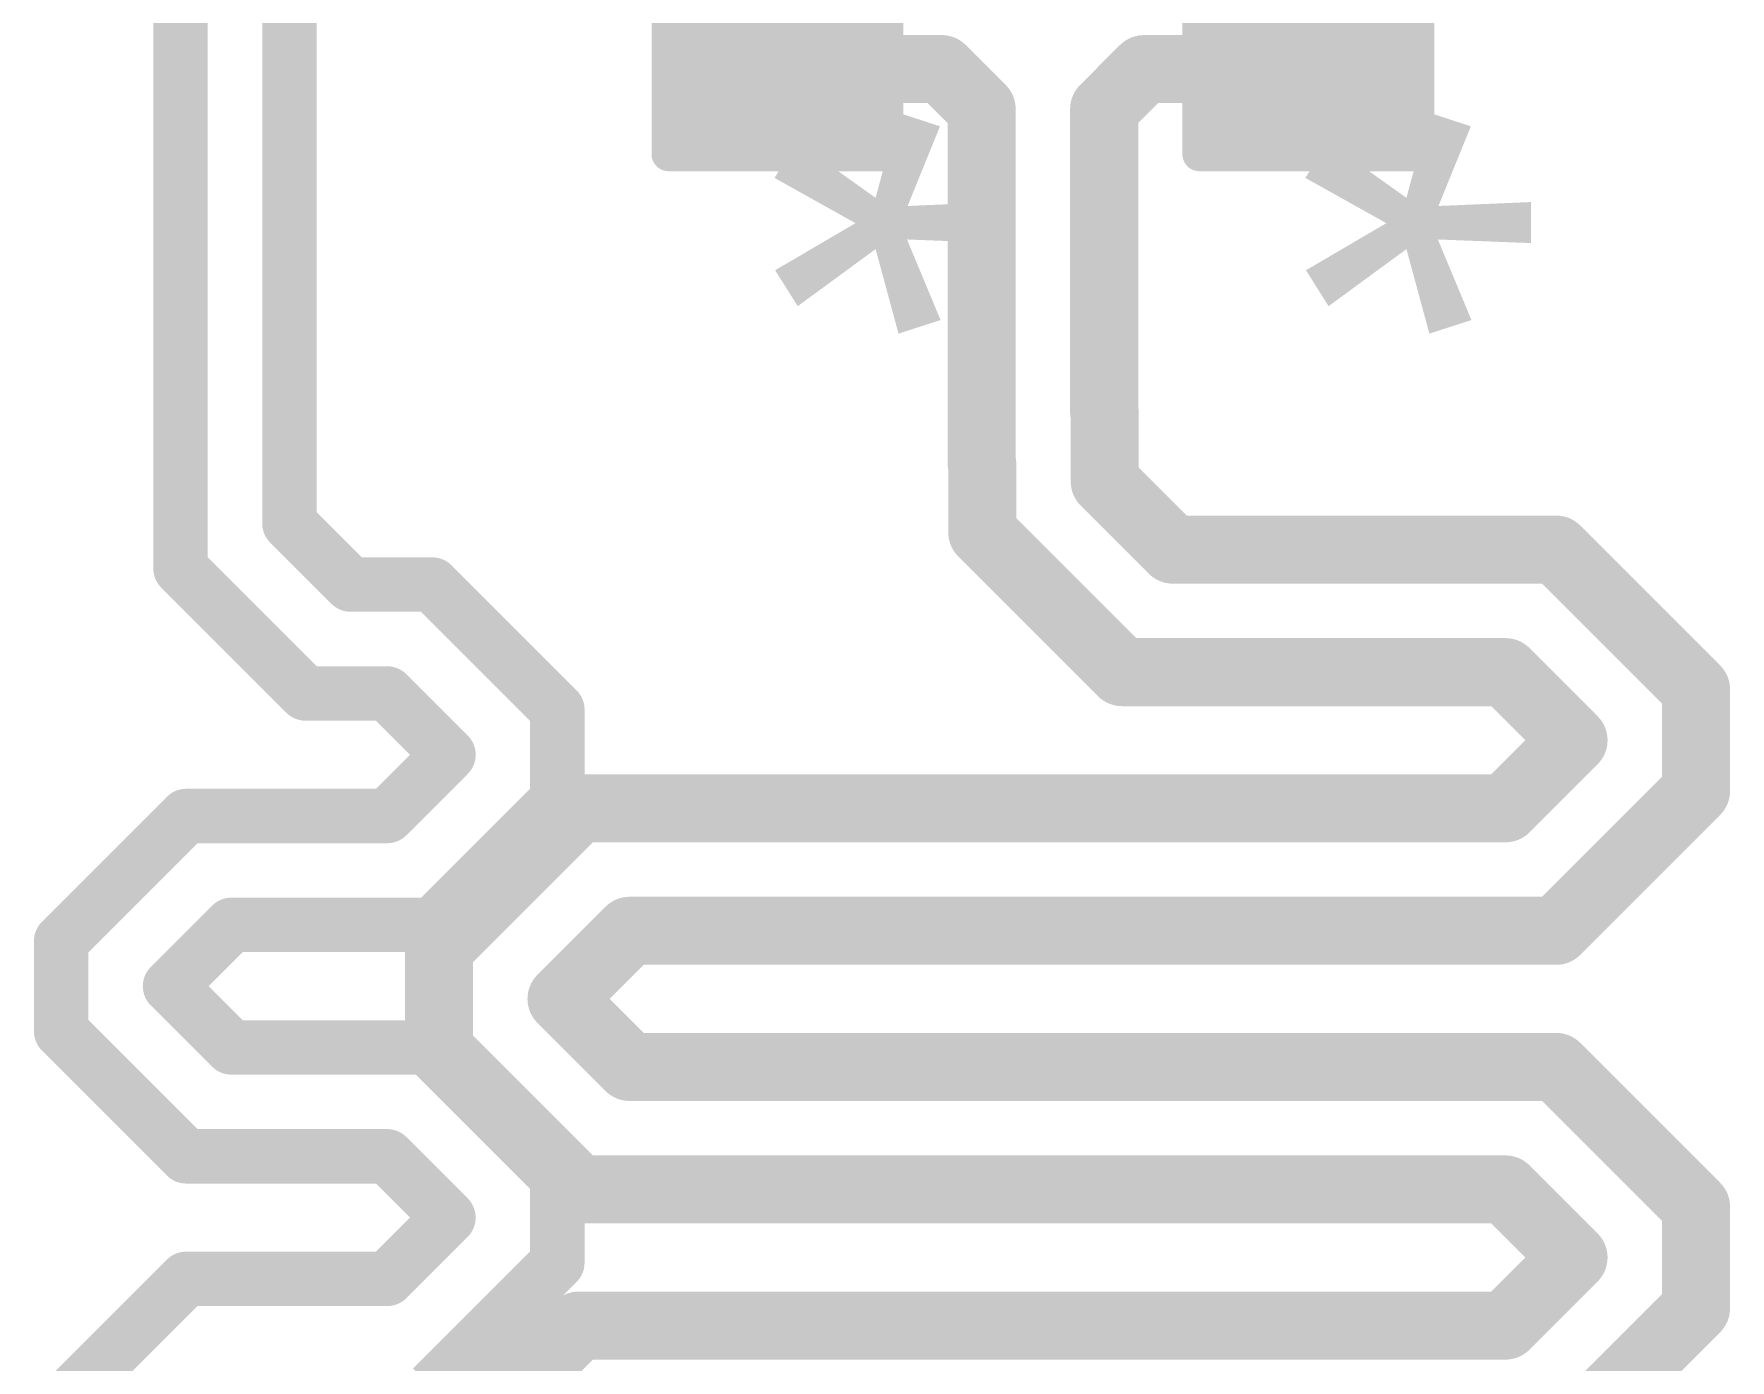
# Model space of a CAD drawing. Header units: millimetres. Extents: x -0.39 to 4.37, y -0.38 to 3.54.
# Drawn here: x 1.2816 to 1.5308, y 2.6927 to 2.8875 of the extents above; entities that cross this region are included whole.
import ezdxf

# ---------------------------------------------------------------- set-up
doc = ezdxf.new("R2010")
doc.units = ezdxf.units.MM
doc.header["$MEASUREMENT"] = 0
for name, color, linetype in [('BottomLayer', 5, 'Continuous'), ('TopLayer', 1, 'Continuous'), ('TopOverlay', 2, 'Continuous'), ('TopPaste', 8, 'Continuous'), ('TopSolder', 216, 'Continuous')]:
    doc.layers.add(name, color=color, linetype=linetype)
doc.styles.add('Arial', font='', dxfattribs={"height": 0.2})
doc.styles.get('Arial').set_extended_font_data('Arial')

# ---------------------------------------------------------------- blocks, each defined once
blk = doc.blocks.new('C__0402_49')
at = {"layer": 'TopLayer'}
for points in [[(-0.0275, -0.0125), (-0.0275, 0.0125), (-0.009499999999999998, 0.0125), (-0.009500000000000001, -0.0125)], [(0.009499999999999998, -0.0125), (0.009500000000000001, 0.0125), (0.0275, 0.0125), (0.0275, -0.0125)]]:
    blk.add_hatch(color=1, dxfattribs=at).paths.add_polyline_path(points)
at = {"layer": 'TopPaste'}
for points in [[(-0.0275, -0.0125), (-0.0275, 0.0125), (-0.009499999999999998, 0.0125), (-0.009500000000000001, -0.0125)], [(0.009499999999999998, -0.0125), (0.009500000000000001, 0.0125), (0.0275, 0.0125), (0.0275, -0.0125)]]:
    blk.add_hatch(color=8, dxfattribs=at).paths.add_polyline_path(points)
at = {"layer": 'TopSolder'}
for points in [[(-0.0298622, -0.0148622), (-0.0298622, 0.0148622), (-0.007137799999999999, 0.0148622), (-0.007137800000000001, -0.0148622)], [(0.007137799999999999, -0.0148622), (0.007137800000000001, 0.0148622), (0.0298622, 0.0148622), (0.0298622, -0.0148622)]]:
    blk.add_hatch(color=216, dxfattribs=at).paths.add_polyline_path(points)
at = {"layer": 'TopOverlay', "const_width": 0.005}
for points in [[(-0.031, 0.016), (-0.011, 0.016)], [(-0.031, 0.016), (-0.031, -0.016)], [(0.011, 0.016), (0.031, 0.016)], [(0.031, 0.016), (0.031, -0.016)], [(-0.031, -0.016), (-0.011, -0.016)], [(0.011, -0.016), (0.031, -0.016)]]:
    blk.add_lwpolyline(points, dxfattribs=at)
at = {"layer": 'TopOverlay', "const_width": 0.0025}
for points in [[(-0.03225, 0.016, 1), (-0.02975, 0.016, 1)], [(-0.03225, 0.016, 1), (-0.02975, 0.016, 1)], [(-0.01225, 0.016, 1), (-0.00975, 0.016, 1)], [(0.00975, 0.016, 1), (0.01225, 0.016, 1)], [(0.02975, 0.016, 1), (0.03225, 0.016, 1)], [(0.02975, 0.016, 1), (0.03225, 0.016, 1)], [(-0.03225, -0.016, 1), (-0.02975, -0.016, 1)], [(-0.03225, -0.016, 1), (-0.02975, -0.016, 1)], [(-0.01225, -0.016, 1), (-0.00975, -0.016, 1)], [(0.00975, -0.016, 1), (0.01225, -0.016, 1)], [(0.02975, -0.016, 1), (0.03225, -0.016, 1)], [(0.02975, -0.016, 1), (0.03225, -0.016, 1)]]:
    blk.add_lwpolyline(points, format="xyb", close=True, dxfattribs=at)
blk = doc.blocks.new('C__0402_50')
at = {"layer": 'TopLayer'}
for points in [[(-0.0275, -0.0125), (-0.0275, 0.0125), (-0.009499999999999998, 0.0125), (-0.009500000000000001, -0.0125)], [(0.009499999999999998, -0.0125), (0.009500000000000001, 0.0125), (0.0275, 0.0125), (0.0275, -0.0125)]]:
    blk.add_hatch(color=1, dxfattribs=at).paths.add_polyline_path(points)
at = {"layer": 'TopPaste'}
for points in [[(-0.0275, -0.0125), (-0.0275, 0.0125), (-0.009499999999999998, 0.0125), (-0.009500000000000001, -0.0125)], [(0.009499999999999998, -0.0125), (0.009500000000000001, 0.0125), (0.0275, 0.0125), (0.0275, -0.0125)]]:
    blk.add_hatch(color=8, dxfattribs=at).paths.add_polyline_path(points)
at = {"layer": 'TopSolder'}
for points in [[(-0.0298622, -0.0148622), (-0.0298622, 0.0148622), (-0.007137799999999999, 0.0148622), (-0.007137800000000001, -0.0148622)], [(0.007137799999999999, -0.0148622), (0.007137800000000001, 0.0148622), (0.0298622, 0.0148622), (0.0298622, -0.0148622)]]:
    blk.add_hatch(color=216, dxfattribs=at).paths.add_polyline_path(points)
at = {"layer": 'TopOverlay', "const_width": 0.005}
for points in [[(-0.031, 0.016), (-0.011, 0.016)], [(-0.031, 0.016), (-0.031, -0.016)], [(0.011, 0.016), (0.031, 0.016)], [(0.031, 0.016), (0.031, -0.016)], [(-0.031, -0.016), (-0.011, -0.016)], [(0.011, -0.016), (0.031, -0.016)]]:
    blk.add_lwpolyline(points, dxfattribs=at)
at = {"layer": 'TopOverlay', "const_width": 0.0025}
for points in [[(-0.03225, 0.016, 1), (-0.02975, 0.016, 1)], [(-0.03225, 0.016, 1), (-0.02975, 0.016, 1)], [(-0.01225, 0.016, 1), (-0.00975, 0.016, 1)], [(0.00975, 0.016, 1), (0.01225, 0.016, 1)], [(0.02975, 0.016, 1), (0.03225, 0.016, 1)], [(0.02975, 0.016, 1), (0.03225, 0.016, 1)], [(-0.03225, -0.016, 1), (-0.02975, -0.016, 1)], [(-0.03225, -0.016, 1), (-0.02975, -0.016, 1)], [(-0.01225, -0.016, 1), (-0.00975, -0.016, 1)], [(0.00975, -0.016, 1), (0.01225, -0.016, 1)], [(0.02975, -0.016, 1), (0.03225, -0.016, 1)], [(0.02975, -0.016, 1), (0.03225, -0.016, 1)]]:
    blk.add_lwpolyline(points, format="xyb", close=True, dxfattribs=at)

msp = doc.modelspace()

# ---------------------------------------------------------------- linework, layer by layer
at = {"layer": 'BottomLayer', "const_width": 0.008}
for points in [[(1.3031103, 2.871), (1.3031103, 2.8965698)], [(1.3191103, 2.871), (1.3191103, 2.8938751)], [(1.3031103, 2.8089662), (1.3031103, 2.871)], [(1.3191103, 2.8155936), (1.3191103, 2.871)], [(1.3191103, 2.8155936), (1.3281102, 2.8065937)], [(1.3031103, 2.8089662), (1.3214828, 2.7905937)], [(1.3281102, 2.8065937), (1.3401079, 2.8065937)], [(1.3401079, 2.8065937), (1.3584804, 2.7882212)], [(1.3214828, 2.7905937), (1.3334805, 2.7905937)], [(1.3334805, 2.7905937), (1.3424804, 2.7815938)], [(1.3584804, 2.7749662), (1.3584804, 2.7882212)], [(1.3334805, 2.7725937), (1.3424804, 2.7815936)], [(1.3424804, 2.7815936), (1.3424804, 2.7815938)], [(1.3401079, 2.7565937), (1.3584804, 2.7749662)], [(1.2855719, 2.7542212), (1.3039444, 2.7725937)], [(1.3039444, 2.7725937), (1.3334805, 2.7725937)], [(1.3015719, 2.7475938), (1.3105718, 2.7565937)], [(1.3105718, 2.7565937), (1.3401079, 2.7565937)], [(1.2855719, 2.7409662), (1.2855719, 2.7542212)], [(1.3015719, 2.7475936), (1.3015719, 2.7475938)], [(1.3015719, 2.7475936), (1.3105718, 2.7385937)], [(1.2855719, 2.7409662), (1.3039444, 2.7225937)], [(1.3105718, 2.7385937), (1.3401079, 2.7385937)], [(1.3401079, 2.7385937), (1.3584804, 2.7202212)], [(1.3039444, 2.7225937), (1.3334805, 2.7225937)], [(1.3334805, 2.7225937), (1.3424804, 2.7135938)], [(1.3584804, 2.7069662), (1.3584804, 2.7202212)], [(1.3334805, 2.7045937), (1.3424804, 2.7135936)], [(1.3424804, 2.7135936), (1.3424804, 2.7135938)], [(1.3401079, 2.6885937), (1.3584804, 2.7069662)], [(1.2855719, 2.6862212), (1.3039444, 2.7045937)], [(1.3039444, 2.7045937), (1.3334805, 2.7045937)]]:
    msp.add_lwpolyline(points, dxfattribs=at)
at = {"layer": 'BottomLayer', "const_width": 0.004}
for points in [[(1.3011103, 2.871, 1), (1.3051103, 2.871, 1)], [(1.3011103, 2.871, 1), (1.3051103, 2.871, 1)], [(1.3171103, 2.871, 1), (1.3211103, 2.871, 1)], [(1.3171103, 2.871, 1), (1.3211103, 2.871, 1)], [(1.3171103, 2.8155936, 1), (1.3211103, 2.8155936, 1)], [(1.3171103, 2.8155936, 1), (1.3211103, 2.8155936, 1)], [(1.3011103, 2.8089662, 1), (1.3051103, 2.8089662, 1)], [(1.3011103, 2.8089662, 1), (1.3051103, 2.8089662, 1)], [(1.3261102, 2.8065937, 1), (1.3301102, 2.8065937, 1)], [(1.3261102, 2.8065937, 1), (1.3301102, 2.8065937, 1)], [(1.3381079, 2.8065937, 1), (1.3421079, 2.8065937, 1)], [(1.3381079, 2.8065937, 1), (1.3421079, 2.8065937, 1)], [(1.3194828, 2.7905937, 1), (1.3234828, 2.7905937, 1)], [(1.3194828, 2.7905937, 1), (1.3234828, 2.7905937, 1)], [(1.3314805, 2.7905937, 1), (1.3354805, 2.7905937, 1)], [(1.3314805, 2.7905937, 1), (1.3354805, 2.7905937, 1)], [(1.3564804, 2.7882212, 1), (1.3604804, 2.7882212, 1)], [(1.3564804, 2.7882212, 1), (1.3604804, 2.7882212, 1)], [(1.3404804, 2.7815938, 1), (1.3444804, 2.7815938, 1)], [(1.3404804, 2.7815938, 1), (1.3444804, 2.7815938, 1)], [(1.3404804, 2.7815936, 1), (1.3444804, 2.7815936, 1)], [(1.3404804, 2.7815936, 1), (1.3444804, 2.7815936, 1)], [(1.3564804, 2.7749662, 1), (1.3604804, 2.7749662, 1)], [(1.3564804, 2.7749662, 1), (1.3604804, 2.7749662, 1)], [(1.3019444, 2.7725937, 1), (1.3059444, 2.7725937, 1)], [(1.3019444, 2.7725937, 1), (1.3059444, 2.7725937, 1)], [(1.3314805, 2.7725937, 1), (1.3354805, 2.7725937, 1)], [(1.3314805, 2.7725937, 1), (1.3354805, 2.7725937, 1)], [(1.3085718, 2.7565937, 1), (1.3125718, 2.7565937, 1)], [(1.3085718, 2.7565937, 1), (1.3125718, 2.7565937, 1)], [(1.3381079, 2.7565937, 1), (1.3421079, 2.7565937, 1)], [(1.3381079, 2.7565937, 1), (1.3421079, 2.7565937, 1)], [(1.2835719, 2.7542212, 1), (1.2875719, 2.7542212, 1)], [(1.2835719, 2.7542212, 1), (1.2875719, 2.7542212, 1)], [(1.2995719, 2.7475938, 1), (1.3035719, 2.7475938, 1)], [(1.2995719, 2.7475938, 1), (1.3035719, 2.7475938, 1)], [(1.2995719, 2.7475936, 1), (1.3035719, 2.7475936, 1)], [(1.2995719, 2.7475936, 1), (1.3035719, 2.7475936, 1)], [(1.2835719, 2.7409662, 1), (1.2875719, 2.7409662, 1)], [(1.2835719, 2.7409662, 1), (1.2875719, 2.7409662, 1)], [(1.3085718, 2.7385937, 1), (1.3125718, 2.7385937, 1)], [(1.3085718, 2.7385937, 1), (1.3125718, 2.7385937, 1)], [(1.3381079, 2.7385937, 1), (1.3421079, 2.7385937, 1)], [(1.3381079, 2.7385937, 1), (1.3421079, 2.7385937, 1)], [(1.3019444, 2.7225937, 1), (1.3059444, 2.7225937, 1)], [(1.3019444, 2.7225937, 1), (1.3059444, 2.7225937, 1)], [(1.3314805, 2.7225937, 1), (1.3354805, 2.7225937, 1)], [(1.3314805, 2.7225937, 1), (1.3354805, 2.7225937, 1)], [(1.3564804, 2.7202212, 1), (1.3604804, 2.7202212, 1)], [(1.3564804, 2.7202212, 1), (1.3604804, 2.7202212, 1)], [(1.3404804, 2.7135938, 1), (1.3444804, 2.7135938, 1)], [(1.3404804, 2.7135938, 1), (1.3444804, 2.7135938, 1)], [(1.3404804, 2.7135936, 1), (1.3444804, 2.7135936, 1)], [(1.3404804, 2.7135936, 1), (1.3444804, 2.7135936, 1)], [(1.3564804, 2.7069662, 1), (1.3604804, 2.7069662, 1)], [(1.3564804, 2.7069662, 1), (1.3604804, 2.7069662, 1)], [(1.3019444, 2.7045937, 1), (1.3059444, 2.7045937, 1)], [(1.3019444, 2.7045937, 1), (1.3059444, 2.7045937, 1)], [(1.3314805, 2.7045937, 1), (1.3354805, 2.7045937, 1)], [(1.3314805, 2.7045937, 1), (1.3354805, 2.7045937, 1)]]:
    msp.add_lwpolyline(points, format="xyb", close=True, dxfattribs=at)
at = {"layer": 'TopLayer', "const_width": 0.01}
for points in [[(1.3908225, 2.8823222), (1.4149646, 2.8823222)], [(1.4149646, 2.8823222), (1.4208225, 2.8764643)], [(1.4388225, 2.8764643), (1.4446804, 2.8823222)], [(1.4446804, 2.8823222), (1.4688225, 2.8823222)], [(1.4208225, 2.832), (1.4208225, 2.8764643)], [(1.4388225, 2.832), (1.4388225, 2.8764643)], [(1.4208225, 2.8244188), (1.4208225, 2.832)], [(1.4388225, 2.8318746), (1.4388225, 2.832)], [(1.4388225, 2.8318746), (1.4389112, 2.8317859)], [(1.4389112, 2.8217274), (1.4389112, 2.8317859)], [(1.4208225, 2.8244188), (1.4209112, 2.8243301)], [(1.4209112, 2.8142716), (1.4209112, 2.8243301)], [(1.4389112, 2.8217274), (1.4489111, 2.8117275)], [(1.4209112, 2.8142716), (1.4414553, 2.7937275)], [(1.4489111, 2.8117275), (1.5052489, 2.8117275)], [(1.5052489, 2.8117275), (1.525793, 2.7911834)], [(1.4414553, 2.7937275), (1.4977931, 2.7937275)], [(1.4977931, 2.7937275), (1.507793, 2.7837276)], [(1.525793, 2.7762716), (1.525793, 2.7911834)], [(1.4977931, 2.7737275), (1.507793, 2.7837274)], [(1.507793, 2.7837274), (1.507793, 2.7837276)], [(1.5052489, 2.7557275), (1.525793, 2.7762716)], [(1.3410899, 2.7531834), (1.361634, 2.7737275)], [(1.361634, 2.7737275), (1.4977931, 2.7737275)], [(1.3590899, 2.7457276), (1.3690898, 2.7557275)], [(1.3690898, 2.7557275), (1.5052489, 2.7557275)], [(1.3410899, 2.7382716), (1.3410899, 2.7531834)], [(1.3590899, 2.7457274), (1.3590899, 2.7457276)], [(1.3590899, 2.7457274), (1.3690898, 2.7357275)], [(1.3410899, 2.7382716), (1.361634, 2.7177275)], [(1.3690898, 2.7357275), (1.5052489, 2.7357275)], [(1.5052489, 2.7357275), (1.525793, 2.7151834)], [(1.361634, 2.7177275), (1.4977931, 2.7177275)], [(1.4977931, 2.7177275), (1.507793, 2.7077276)], [(1.525793, 2.7002716), (1.525793, 2.7151834)], [(1.4977931, 2.6977275), (1.507793, 2.7077274)], [(1.507793, 2.7077274), (1.507793, 2.7077276)], [(1.5052489, 2.6797275), (1.525793, 2.7002716)], [(1.3410899, 2.6771834), (1.361634, 2.6977275)], [(1.361634, 2.6977275), (1.4977931, 2.6977275)]]:
    msp.add_lwpolyline(points, dxfattribs=at)
at = {"layer": 'TopLayer', "const_width": 0.005}
for points in [[(1.3883225, 2.8823222, 1), (1.3933225, 2.8823222, 1)], [(1.4124646, 2.8823222, 1), (1.4174646, 2.8823222, 1)], [(1.4124646, 2.8823222, 1), (1.4174646, 2.8823222, 1)], [(1.4421804, 2.8823222, 1), (1.4471804, 2.8823222, 1)], [(1.4421804, 2.8823222, 1), (1.4471804, 2.8823222, 1)], [(1.4663225, 2.8823222, 1), (1.4713225, 2.8823222, 1)], [(1.4183225, 2.8764643, 1), (1.4233225, 2.8764643, 1)], [(1.4183225, 2.8764643, 1), (1.4233225, 2.8764643, 1)], [(1.4363225, 2.8764643, 1), (1.4413225, 2.8764643, 1)], [(1.4363225, 2.8764643, 1), (1.4413225, 2.8764643, 1)], [(1.4183225, 2.832, 1), (1.4233225, 2.832, 1)], [(1.4183225, 2.832, 1), (1.4233225, 2.832, 1)], [(1.4363225, 2.832, 1), (1.4413225, 2.832, 1)], [(1.4363225, 2.832, 1), (1.4413225, 2.832, 1)], [(1.4363225, 2.8318746, 1), (1.4413225, 2.8318746, 1)], [(1.4363225, 2.8318746, 1), (1.4413225, 2.8318746, 1)], [(1.4364112, 2.8317859, 1), (1.4414112, 2.8317859, 1)], [(1.4364112, 2.8317859, 1), (1.4414112, 2.8317859, 1)], [(1.4183225, 2.8244188, 1), (1.4233225, 2.8244188, 1)], [(1.4183225, 2.8244188, 1), (1.4233225, 2.8244188, 1)], [(1.4184112, 2.8243301, 1), (1.4234112, 2.8243301, 1)], [(1.4184112, 2.8243301, 1), (1.4234112, 2.8243301, 1)], [(1.4364112, 2.8217274, 1), (1.4414112, 2.8217274, 1)], [(1.4364112, 2.8217274, 1), (1.4414112, 2.8217274, 1)], [(1.4184112, 2.8142716, 1), (1.4234112, 2.8142716, 1)], [(1.4184112, 2.8142716, 1), (1.4234112, 2.8142716, 1)], [(1.4464111, 2.8117275, 1), (1.4514111, 2.8117275, 1)], [(1.4464111, 2.8117275, 1), (1.4514111, 2.8117275, 1)], [(1.5027489, 2.8117275, 1), (1.5077489, 2.8117275, 1)], [(1.5027489, 2.8117275, 1), (1.5077489, 2.8117275, 1)], [(1.4389553, 2.7937275, 1), (1.4439553, 2.7937275, 1)], [(1.4389553, 2.7937275, 1), (1.4439553, 2.7937275, 1)], [(1.4952931, 2.7937275, 1), (1.5002931, 2.7937275, 1)], [(1.4952931, 2.7937275, 1), (1.5002931, 2.7937275, 1)], [(1.523293, 2.7911834, 1), (1.528293, 2.7911834, 1)], [(1.523293, 2.7911834, 1), (1.528293, 2.7911834, 1)], [(1.505293, 2.7837276, 1), (1.510293, 2.7837276, 1)], [(1.505293, 2.7837276, 1), (1.510293, 2.7837276, 1)], [(1.505293, 2.7837274, 1), (1.510293, 2.7837274, 1)], [(1.505293, 2.7837274, 1), (1.510293, 2.7837274, 1)], [(1.523293, 2.7762716, 1), (1.528293, 2.7762716, 1)], [(1.523293, 2.7762716, 1), (1.528293, 2.7762716, 1)], [(1.359134, 2.7737275, 1), (1.364134, 2.7737275, 1)], [(1.359134, 2.7737275, 1), (1.364134, 2.7737275, 1)], [(1.4952931, 2.7737275, 1), (1.5002931, 2.7737275, 1)], [(1.4952931, 2.7737275, 1), (1.5002931, 2.7737275, 1)], [(1.3665898, 2.7557275, 1), (1.3715898, 2.7557275, 1)], [(1.3665898, 2.7557275, 1), (1.3715898, 2.7557275, 1)], [(1.5027489, 2.7557275, 1), (1.5077489, 2.7557275, 1)], [(1.5027489, 2.7557275, 1), (1.5077489, 2.7557275, 1)], [(1.3385899, 2.7531834, 1), (1.3435899, 2.7531834, 1)], [(1.3385899, 2.7531834, 1), (1.3435899, 2.7531834, 1)], [(1.3565899, 2.7457276, 1), (1.3615899, 2.7457276, 1)], [(1.3565899, 2.7457276, 1), (1.3615899, 2.7457276, 1)], [(1.3565899, 2.7457274, 1), (1.3615899, 2.7457274, 1)], [(1.3565899, 2.7457274, 1), (1.3615899, 2.7457274, 1)], [(1.3385899, 2.7382716, 1), (1.3435899, 2.7382716, 1)], [(1.3385899, 2.7382716, 1), (1.3435899, 2.7382716, 1)], [(1.3665898, 2.7357275, 1), (1.3715898, 2.7357275, 1)], [(1.3665898, 2.7357275, 1), (1.3715898, 2.7357275, 1)], [(1.5027489, 2.7357275, 1), (1.5077489, 2.7357275, 1)], [(1.5027489, 2.7357275, 1), (1.5077489, 2.7357275, 1)], [(1.359134, 2.7177275, 1), (1.364134, 2.7177275, 1)], [(1.359134, 2.7177275, 1), (1.364134, 2.7177275, 1)], [(1.4952931, 2.7177275, 1), (1.5002931, 2.7177275, 1)], [(1.4952931, 2.7177275, 1), (1.5002931, 2.7177275, 1)], [(1.523293, 2.7151834, 1), (1.528293, 2.7151834, 1)], [(1.523293, 2.7151834, 1), (1.528293, 2.7151834, 1)], [(1.505293, 2.7077276, 1), (1.510293, 2.7077276, 1)], [(1.505293, 2.7077276, 1), (1.510293, 2.7077276, 1)], [(1.505293, 2.7077274, 1), (1.510293, 2.7077274, 1)], [(1.505293, 2.7077274, 1), (1.510293, 2.7077274, 1)], [(1.523293, 2.7002716, 1), (1.528293, 2.7002716, 1)], [(1.523293, 2.7002716, 1), (1.528293, 2.7002716, 1)], [(1.359134, 2.6977275, 1), (1.364134, 2.6977275, 1)], [(1.359134, 2.6977275, 1), (1.364134, 2.6977275, 1)], [(1.4952931, 2.6977275, 1), (1.5002931, 2.6977275, 1)], [(1.4952931, 2.6977275, 1), (1.5002931, 2.6977275, 1)]]:
    msp.add_lwpolyline(points, format="xyb", close=True, dxfattribs=at)

# ---------------------------------------------------------------- block references
at = {"rotation": 90}
for name, p in [('C__0402_50', (1.3908225, 2.9008222)), ('C__0402_49', (1.4688225, 2.9008222))]:
    msp.add_blockref(name, p, dxfattribs=at)

# ---------------------------------------------------------------- texts
at = {"layer": 'TopOverlay', "style": 'Arial', "text_generation_flag": 2}
for p in [(1.3585565, 2.8419999), (1.4365565, 2.8419999)]:
    msp.add_text('*', height=0.065, rotation=270, dxfattribs=at).set_placement(p)

doc.saveas('drawing.dxf')
